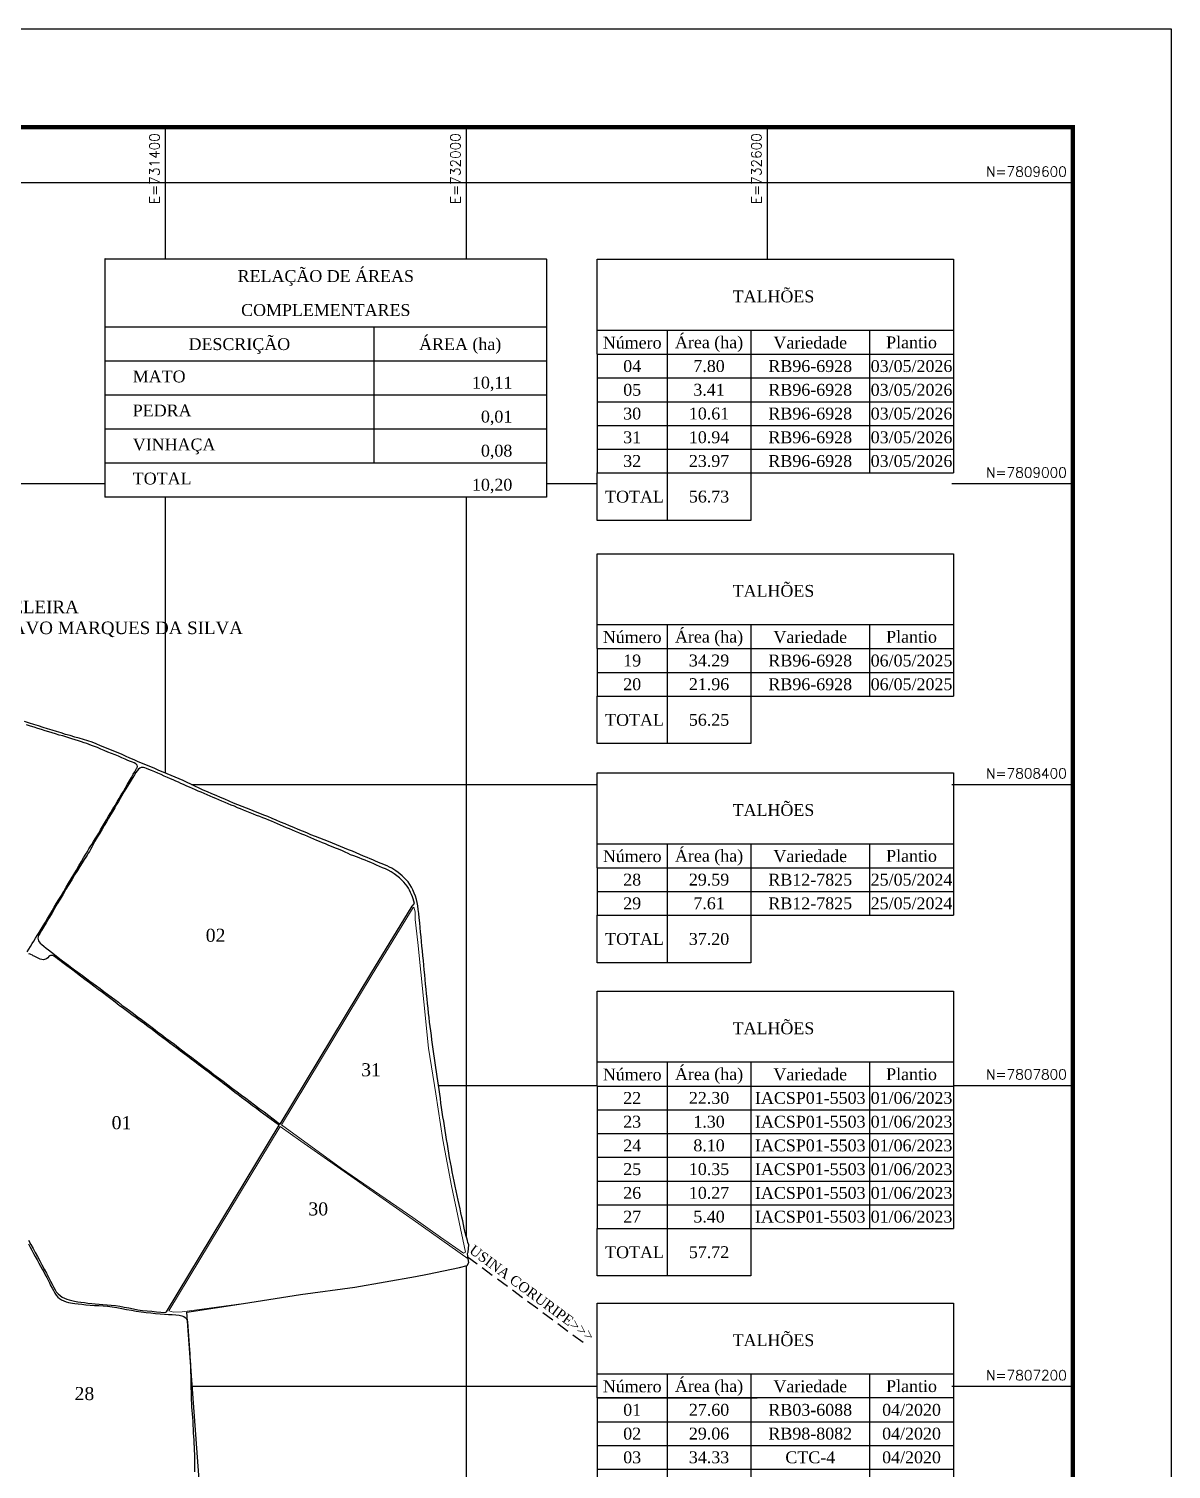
# Model space of a CAD drawing. Extents: x 727293 to 733405, y 7805585 to 7809907.
# Drawn here: x 731127 to 733405, y 7807035 to 7809907 of the extents above; entities that cross this region are included whole.
import ezdxf
from ezdxf.enums import TextEntityAlignment as Align

# ---------------------------------------------------------------- set-up
doc = ezdxf.new("R2010")
doc.units = 0
doc.linetypes.add('DASHED2', pattern=[0.375, 0.25, -0.125])
for name, color, linetype in [('0114000100', 1, 'Continuous'), ('0114000100001', 5, 'Continuous'), ('0114000100002', 5, 'Continuous'), ('0114000100003', 5, 'Continuous'), ('0114000100028', 5, 'Continuous'), ('0114000100030', 5, 'Continuous'), ('0114000100031', 5, 'Continuous'), ('FOLHA', 5, 'Continuous'), ('NUMERAÇÕES', 7, 'Continuous'), ('QUADRO_DE_AREAS_COMPLEMENTARES', 7, 'Continuous'), ('TABELAS', 7, 'Continuous')]:
    doc.layers.add(name, color=color, linetype=linetype)
doc.layers.add('MALHA', color=251, linetype='Continuous', true_color=0x505050)
doc.layers.add('NUMERAÇÕES DOS TALHÕES', color=7, linetype='Continuous', true_color=0xffffff)
doc.styles.add('AGROCAD', font='romans.shx')
doc.styles.add('AREAS', font='times.ttf')

# ---------------------------------------------------------------- blocks, each defined once
blk = doc.blocks.new('area_de_talhao')
at = {"layer": 'NUMERAÇÕES', "linetype": 'Continuous', "style": 'AREAS'}
blk.add_attdef('NRO', text='', height=20, dxfattribs=at).set_placement((0, 6.1), align=Align.CENTER)
blk = doc.blocks.new('coordf')
at = {"layer": 'MALHA', "linetype": 'Continuous', "style": 'AGROCAD'}
blk.add_attdef('COORDF', text='', height=10, dxfattribs=at).set_placement((-6, 6), align=Align.RIGHT)

msp = doc.modelspace()

# ---------------------------------------------------------------- linework, layer by layer
at = {"layer": '0114000100'}
msp.add_lwpolyline([(731484.9, 7806769.8), (731442.5, 7807347.9), (731555.2, 7807365), (731669.3, 7807383), (731777.3, 7807397.7), (731898.7, 7807419.2), (731922.1, 7807423.5), (731986.1, 7807436.8), (732001.7, 7807441.2), (732004.8, 7807447.1), (732003.5, 7807454.3), (732002.1, 7807465.1), (732003.2, 7807467.4), (732004.6, 7807482.2), (732003, 7807486.5), (732001.8, 7807490.9), (732000.6, 7807495.1), (731999.5, 7807499.4), (731998.3, 7807504.1), (731997, 7807509.4), (731995.7, 7807515.6), (731994.2, 7807522.4), (731992.6, 7807529.8), (731990.9, 7807537.5), (731989, 7807545.6), (731987.2, 7807553.9), (731985.3, 7807562.5), (731983.6, 7807571.3), (731981.6, 7807580.5), (731979.4, 7807589.9), (731977.3, 7807599.3), (731975.3, 7807608.7), (731973.5, 7807618.1), (731971.7, 7807627.6), (731970, 7807637), (731968.2, 7807646.2), (731966.4, 7807655.4), (731964.8, 7807664.6), (731963.4, 7807673.7), (731962, 7807682.9), (731960.4, 7807692), (731958.9, 7807701.2), (731957.4, 7807710.3), (731955.9, 7807719.4), (731954.6, 7807728.5), (731953.2, 7807737.6), (731951.8, 7807746.7), (731950.5, 7807755.7), (731949.2, 7807764.7), (731948, 7807773.8), (731946.7, 7807782.7), (731945.4, 7807791.5), (731944.1, 7807800.4), (731942.7, 7807809.2), (731941.4, 7807818), (731940.1, 7807826.9), (731938.7, 7807835.8), (731937.5, 7807844.8), (731936.3, 7807854), (731934.9, 7807863.2), (731933.6, 7807872.4), (731932.5, 7807881.5), (731931.2, 7807890.5), (731930, 7807899.6), (731928.8, 7807908.5), (731927.6, 7807917.4), (731926.6, 7807926.2), (731925.6, 7807935.2), (731924.6, 7807944.3), (731923.7, 7807953.7), (731922.6, 7807963.3), (731921.5, 7807972.9), (731920.4, 7807982.4), (731919.4, 7807991.9), (731918.5, 7808001.5), (731917.7, 7808011.1), (731916.8, 7808020.6), (731915.9, 7808030.1), (731915, 7808039.6), (731914, 7808049), (731912.9, 7808058.5), (731912, 7808068), (731911.1, 7808077.5), (731910.3, 7808086.9), (731909.4, 7808096.2), (731908.4, 7808105.5), (731907.6, 7808114.9), (731906.8, 7808124.3), (731905.9, 7808133.8), (731905, 7808142.6), (731904, 7808150.7), (731902.8, 7808158.2), (731901.6, 7808164.5), (731900.2, 7808170.6), (731898.3, 7808177.1), (731895.9, 7808183.4), (731893.3, 7808189.7), (731890.2, 7808195.5), (731887, 7808200.7), (731883.5, 7808205.6), (731879.9, 7808210), (731876, 7808214), (731871.9, 7808217.7), (731867.7, 7808221.2), (731863.5, 7808224.6), (731859.3, 7808227.8), (731855.2, 7808230.6), (731850.9, 7808233.1), (731846.4, 7808235.3), (731841.6, 7808237.5), (731836.6, 7808239.5), (731832, 7808241.5), (731827.7, 7808243.3), (731823.1, 7808245.3), (731818.3, 7808247.2), (731813.2, 7808249.4), (731807.8, 7808251.7), (731801.9, 7808254.3), (731795, 7808257.2), (731787.6, 7808260.2), (731780.1, 7808263.6), (731772.5, 7808266.8), (731764.6, 7808269.9), (731756.6, 7808273.2), (731748.8, 7808276.5), (731741.1, 7808279.6), (731733.2, 7808282.8), (731725, 7808286), (731716.4, 7808289.3), (731707.6, 7808292.7), (731698.7, 7808296.2), (731690, 7808299.8), (731681.4, 7808303.3), (731672.9, 7808306.9), (731664.3, 7808310.5), (731655.5, 7808314.1), (731646.9, 7808317.6), (731638.3, 7808321.3), (731629.5, 7808325), (731620.7, 7808328.9), (731612.3, 7808332.4), (731604.2, 7808335.8), (731596.1, 7808339.1), (731587.8, 7808342.1), (731579.3, 7808345.7), (731570.4, 7808349.1), (731561.6, 7808352.5), (731552.8, 7808355.9), (731544.2, 7808359.3), (731535.6, 7808363), (731527, 7808366.8), (731518.2, 7808370.4), (731509.5, 7808374.1), (731500.9, 7808377.8), (731492.3, 7808381.5), (731483.7, 7808385.1), (731475.1, 7808388.9), (731466.8, 7808392.8), (731458.6, 7808396.7), (731450.7, 7808400.5), (731442.9, 7808404.1), (731435, 7808407.6), (731427.2, 7808411.1), (731419.3, 7808414.5), (731411.3, 7808418.1), (731403.3, 7808421.5), (731395.2, 7808424.8), (731387, 7808428.1), (731378.8, 7808431.5), (731370.5, 7808435), (731362.2, 7808438.5), (731353.8, 7808441.9), (731345.5, 7808445.4), (731337.2, 7808449.1), (731328.8, 7808452.6), (731320.5, 7808456.3), (731312.2, 7808460.1), (731303.8, 7808463.6), (731295.6, 7808467), (731287.2, 7808470.3), (731278.7, 7808473.8), (731270.3, 7808477.3), (731261.9, 7808480.8), (731253.5, 7808484.1), (731245.1, 7808486.9), (731236.7, 7808489.4), (731228.1, 7808492), (731219.2, 7808494.6), (731210.1, 7808497.3), (731200.9, 7808499.9), (731192, 7808503), (731182.9, 7808505.4), (731174, 7808508.1), (731165, 7808510.9), (731156, 7808513.7), (731146.9, 7808516.6), (731137.7, 7808519.6), (731128.5, 7808522.5), (731119.1, 7808525.5)], dxfattribs=at)
at = {"layer": '0114000100001'}
msp.add_lwpolyline([(731126.7, 7807491.1), (731131.4, 7807482.8), (731136, 7807474.6), (731140.4, 7807466.5), (731144.7, 7807458.5), (731149.2, 7807450.3), (731153.7, 7807442.1), (731158.1, 7807433.8), (731162.4, 7807425.5), (731166.7, 7807417.5), (731170.8, 7807409.7), (731174.5, 7807402.5), (731177.6, 7807396.7), (731179.9, 7807392.5), (731182.3, 7807388.4), (731185.7, 7807384.4), (731189.8, 7807380.9), (731194.1, 7807378), (731198.6, 7807375.7), (731203.1, 7807373.9), (731208, 7807372.3), (731213.4, 7807370.9), (731218.8, 7807369.7), (731224.9, 7807368.6), (731231.4, 7807367.6), (731238.3, 7807366.8), (731245.4, 7807365.9), (731252.8, 7807365.2), (731260, 7807364.6), (731267.5, 7807364), (731275.3, 7807363.4), (731283.4, 7807362.7), (731291.8, 7807361.9), (731300.4, 7807360.9), (731309, 7807359.6), (731317.8, 7807358.1), (731326.8, 7807356.3), (731335.9, 7807354.4), (731345.1, 7807352.8), (731354.4, 7807351.4), (731363.6, 7807350.4), (731372.8, 7807349.5), (731381.8, 7807348.7), (731390.8, 7807347.9), (731399.6, 7807347.3), (731402, 7807348.7), (731626.6, 7807720.4), (731624.9, 7807721.7), (731617.8, 7807726.9), (731610.5, 7807732.2), (731603.2, 7807737.6), (731596, 7807742.9), (731588.7, 7807748.1), (731581.2, 7807753.7), (731573.5, 7807759.5), (731566, 7807765.2), (731558.7, 7807770.7), (731551.7, 7807775.9), (731545, 7807780.9), (731538.2, 7807785.9), (731531.4, 7807791.3), (731524.5, 7807796.8), (731517.2, 7807802.4), (731510.4, 7807807.6), (731502.4, 7807813.5), (731494.9, 7807819.1), (731487.5, 7807824.8), (731480.1, 7807830.4), (731472.7, 7807836), (731465.4, 7807841.5), (731458.3, 7807847), (731451.2, 7807852.4), (731444.2, 7807857.8), (731437, 7807863.2), (731429.9, 7807868.5), (731423, 7807873.8), (731416, 7807878.9), (731408.9, 7807884.1), (731401.8, 7807889.4), (731394.8, 7807894.7), (731387.6, 7807900.1), (731380.4, 7807905.5), (731373.1, 7807911.1), (731365.6, 7807916.9), (731357.8, 7807922.8), (731349.6, 7807928.8), (731341.2, 7807934.8), (731332.6, 7807941), (731324.2, 7807947.4), (731316.1, 7807953.6), (731307.9, 7807959.6), (731299.7, 7807966), (731291.2, 7807972.4), (731282.8, 7807978.8), (731274.3, 7807985.1), (731265.5, 7807991.3), (731256.9, 7807997.9), (731248.2, 7808004.6), (731239.3, 7808011.2), (731230.4, 7808018), (731221.4, 7808024.9), (731212.4, 7808031.6), (731203.5, 7808038.2), (731195.3, 7808044.3), (731189.3, 7808048.9), (731184.5, 7808052.6), (731180.5, 7808055.6), (731177.6, 7808057.6), (731175.5, 7808058.7), (731173.8, 7808059.3), (731170.9, 7808059.3), (731169.1, 7808058.4), (731167.7, 7808057.1), (731165.1, 7808054.1), (731162.8, 7808052.3), (731158.8, 7808050.7), (731157, 7808050.4), (731153.5, 7808050.7), (731149.8, 7808051.7), (731144.6, 7808054.1), (731140.5, 7808056.2), (731138.2, 7808057.4), (731136.2, 7808058.5), (731134.6, 7808059.4), (731131.8, 7808061), (731130.1, 7808061.9), (731128.4, 7808062.1), (731126.5, 7808061.7)], dxfattribs=at)
at = {"layer": '0114000100002'}
msp.add_lwpolyline([(731809.2, 7808022.3), (731891.5, 7808157.4), (731896.1, 7808162.8), (731895, 7808167.2), (731893.8, 7808171.7), (731892.3, 7808176.2), (731890.7, 7808180.6), (731888.7, 7808184.9), (731886.5, 7808189.1), (731884.2, 7808193.2), (731881.5, 7808197.1), (731878.5, 7808200.9), (731875.2, 7808205), (731871.2, 7808209.3), (731866.6, 7808213.6), (731861.3, 7808218), (731855.9, 7808222), (731849.9, 7808225.7), (731843.9, 7808228.9), (731838.3, 7808231.5), (731832.8, 7808234), (731826.9, 7808236.6), (731820.9, 7808239.2), (731815, 7808241.7), (731809.5, 7808244.1), (731803.7, 7808246.6), (731797.9, 7808249), (731792, 7808251.2), (731786.3, 7808253.5), (731780.7, 7808255.8), (731775.4, 7808258), (731768.9, 7808260), (731764.1, 7808262.6), (731758.3, 7808265.1), (731752.8, 7808267.4), (731747.9, 7808269.6), (731743.2, 7808271.4), (731738.7, 7808273.1), (731734.1, 7808274.8), (731729.2, 7808276.8), (731724.1, 7808279.1), (731718.8, 7808281.4), (731713.1, 7808283.6), (731707.3, 7808286), (731701.5, 7808288.4), (731695.6, 7808290.9), (731689.5, 7808293.5), (731683.5, 7808296.2), (731677.6, 7808298.7), (731671.6, 7808301.2), (731665.5, 7808303.6), (731659.3, 7808306.2), (731653.1, 7808308.8), (731647.2, 7808311.3), (731641.3, 7808313.8), (731635.4, 7808316.3), (731629.4, 7808318.9), (731623.5, 7808321.5), (731617.5, 7808324), (731611.6, 7808326.5), (731605.8, 7808328.9), (731600, 7808331.3), (731594, 7808333.5), (731587.8, 7808335.9), (731581.5, 7808338.3), (731575.1, 7808340.8), (731568.5, 7808343.4), (731562, 7808345.9), (731555.7, 7808348.6), (731549.5, 7808351.1), (731543.3, 7808353.7), (731537.2, 7808356.4), (731531.1, 7808359), (731524.9, 7808361.5), (731518.8, 7808364), (731512.6, 7808366.6), (731506.6, 7808369.1), (731500.6, 7808371.7), (731494.7, 7808374.2), (731488.9, 7808376.7), (731483, 7808379.3), (731477.2, 7808381.9), (731471.3, 7808384.4), (731465.4, 7808386.9), (731459.5, 7808389.3), (731453.5, 7808391.9), (731447.5, 7808394.6), (731442.8, 7808396.4), (731436.1, 7808399.6), (731430.8, 7808401.9), (731425.6, 7808404.4), (731420.6, 7808406.6), (731415.4, 7808409), (731409.9, 7808411.5), (731404, 7808414), (731397.6, 7808416.7), (731391.3, 7808419.6), (731385, 7808422.4), (731378.6, 7808425), (731372.3, 7808427.6), (731366.6, 7808430), (731362.3, 7808431.7), (731359, 7808433.1), (731356.1, 7808433.9), (731353.7, 7808433.9), (731351.7, 7808433.6), (731348.7, 7808432.7), (731345.9, 7808430.4), (731343.2, 7808427.2), (731340.8, 7808423.7), (731338, 7808419.2), (731334.9, 7808413.9), (731331.4, 7808408.5), (731327.6, 7808401.9), (731324, 7808396.3), (731320.6, 7808391), (731317.7, 7808386.1), (731315, 7808381.3), (731312.4, 7808376.8), (731309.5, 7808372), (731306.2, 7808366.2), (731302.6, 7808359.9), (731298.7, 7808353.3), (731294.7, 7808346.6), (731290.5, 7808339.7), (731286.5, 7808332.9), (731282.2, 7808325.7), (731277.8, 7808318.3), (731273.4, 7808310.7), (731268.8, 7808302.9), (731264, 7808295), (731259.4, 7808287.1), (731255.9, 7808280.6), (731253, 7808275.2), (731250.6, 7808270.6), (731248.5, 7808266.4), (731246.1, 7808262.7), (731243.7, 7808259.2), (731241, 7808255.3), (731237.6, 7808250.2), (731233.5, 7808243.5), (731229.1, 7808236.5), (731224.3, 7808228.6), (731218.8, 7808219.5), (731213.1, 7808210), (731207.3, 7808200.5), (731201.5, 7808190.9), (731195.8, 7808181.3), (731190.1, 7808171.6), (731184.3, 7808162.1), (731178.7, 7808152.6), (731173.1, 7808142.9), (731167.5, 7808133.5), (731161.9, 7808124.1), (731156.7, 7808115.7), (731152.7, 7808108.6), (731149.4, 7808103.1), (731147.1, 7808098.9), (731145.9, 7808096.1), (731145.5, 7808093.4), (731145.8, 7808090.8), (731146.8, 7808088.4), (731148.2, 7808086.2), (731150.4, 7808083.5), (731153.6, 7808080.6), (731157.3, 7808077.4), (731161.8, 7808073.9), (731166.8, 7808070.2), (731172.5, 7808065.7), (731178.7, 7808060.9), (731185.1, 7808055.9), (731191.8, 7808050.6), (731199, 7808045.1), (731206.3, 7808039.7), (731213.2, 7808034.4), (731218.8, 7808030.4), (731222.8, 7808027.6), (731225.2, 7808026), (731230, 7808022.7), (731233.7, 7808019.9), (731237.8, 7808016.7), (731243.1, 7808012.7), (731249.4, 7808008.1), (731256, 7808003.4), (731262.7, 7807998.4), (731269.7, 7807993), (731277.1, 7807987.4), (731284.6, 7807982), (731291.7, 7807976.7), (731298.9, 7807971.1), (731306, 7807965.6), (731313.2, 7807960.2), (731320.7, 7807954.9), (731328.3, 7807949.4), (731336, 7807943.6), (731343.8, 7807937.6), (731351.8, 7807931.5), (731360, 7807925.4), (731368.1, 7807919.2), (731376.1, 7807913.1), (731384.2, 7807906.8), (731392.5, 7807900.6), (731400.8, 7807894.4), (731409.2, 7807888.2), (731417.6, 7807881.9), (731426.1, 7807875.5), (731434.7, 7807868.9), (731443.4, 7807862.4), (731452.2, 7807855.9), (731460.9, 7807849.1), (731469.8, 7807842.3), (731478.7, 7807835.5), (731487.7, 7807828.7), (731496.6, 7807821.8), (731505.8, 7807815), (731515, 7807808.1), (731524.2, 7807801), (731533.6, 7807794), (731542.7, 7807787.1), (731551.4, 7807780.7), (731559.8, 7807774.2), (731568.6, 7807767.8), (731577.7, 7807761), (731587, 7807754.1), (731596.5, 7807747.1), (731605.7, 7807740), (731614.6, 7807733.1), (731623.6, 7807726.3), (731628.4, 7807722.8)], close=True, dxfattribs=at)
at = {"layer": '0114000100003'}
msp.add_lwpolyline([(731124.5, 7808066.6), (731127.7, 7808071.9), (731130.8, 7808077.2), (731134, 7808082.6), (731137.3, 7808087.8), (731140.5, 7808093.2), (731144, 7808098.9), (731147.9, 7808105), (731151.9, 7808111.4), (731156.1, 7808118.2), (731160.4, 7808125.2), (731165, 7808132.7), (731169.5, 7808140.3), (731173.9, 7808147.9), (731178.1, 7808155.3), (731182.6, 7808163), (731187.5, 7808170.7), (731192.3, 7808178.6), (731197, 7808186.7), (731201.9, 7808195), (731206.9, 7808203.2), (731212.1, 7808211.7), (731217.3, 7808220.2), (731222.4, 7808228.9), (731227.4, 7808237.7), (731232.4, 7808246.1), (731236.8, 7808253.4), (731239.9, 7808258.7), (731242.5, 7808263.2), (731244.9, 7808267.4), (731247.1, 7808271.4), (731250, 7808275.6), (731253, 7808280.4), (731256.3, 7808286), (731259.8, 7808291.8), (731263.5, 7808297.4), (731267.3, 7808303.2), (731270.7, 7808309.7), (731274.4, 7808316.5), (731278.3, 7808323.1), (731282.3, 7808329.8), (731286.5, 7808337), (731290.8, 7808344.2), (731295.1, 7808351.3), (731299.3, 7808358.3), (731303.5, 7808365.4), (731307.6, 7808372.3), (731311.7, 7808379.2), (731316, 7808386.1), (731320, 7808393.1), (731324.1, 7808400.3), (731328.3, 7808407.3), (731332.3, 7808414), (731335.8, 7808420.2), (731338.5, 7808425.1), (731340.8, 7808428.9), (731342.2, 7808431.5), (731343.2, 7808433.4), (731343.8, 7808434.7), (731344.1, 7808435.8), (731343.3, 7808438.5), (731342.2, 7808439.8), (731340.5, 7808441.3), (731337.8, 7808442.9), (731334, 7808444.4), (731330, 7808446), (731325.2, 7808448), (731319.3, 7808450.5), (731312.8, 7808453.3), (731306.1, 7808456.1), (731299.3, 7808458.9), (731292.3, 7808461.7), (731285.2, 7808464.7), (731277.9, 7808467.6), (731270.9, 7808470.6), (731264.2, 7808473.4), (731258.1, 7808475.8), (731252.6, 7808477.9), (731247.7, 7808479.9), (731242.8, 7808481.6), (731237.9, 7808483.2), (731232.6, 7808484.9), (731226.6, 7808486.7), (731220, 7808488.8), (731213.5, 7808490.9), (731207.3, 7808492.9), (731201.3, 7808494.8), (731195.1, 7808496.7), (731188.1, 7808498.6), (731180.8, 7808500.7), (731174, 7808502.7), (731167.3, 7808504.8), (731160.3, 7808507), (731153, 7808509.4), (731145.7, 7808511.8), (731138.2, 7808514.1), (731130.5, 7808516.5), (731122.6, 7808519.1)], dxfattribs=at)
at = {"layer": '0114000100028'}
msp.add_lwpolyline([(731126.5, 7807484), (731130.1, 7807477.5), (731133.7, 7807471.2), (731136.9, 7807465), (731140.2, 7807458.6), (731143.8, 7807452.2), (731147.5, 7807445.8), (731150.9, 7807439.6), (731154.3, 7807433.7), (731157.3, 7807428), (731160.1, 7807422.5), (731163.1, 7807417.1), (731165.8, 7807411.8), (731168.4, 7807406.4), (731171, 7807401), (731173.8, 7807395.7), (731176.5, 7807390.7), (731179.1, 7807385.9), (731182, 7807381.5), (731185.3, 7807377.9), (731188.8, 7807375), (731192.8, 7807372.5), (731197.3, 7807370.4), (731202, 7807368.5), (731206.5, 7807367.1), (731210.5, 7807366.3), (731214.6, 7807365.7), (731219.2, 7807365.1), (731225.7, 7807364.3), (731233.3, 7807363.6), (731241.4, 7807362.7), (731250, 7807361.9), (731258.7, 7807361.3), (731267.1, 7807360.8), (731275.6, 7807360.4), (731284.3, 7807359.5), (731293.6, 7807358.4), (731303.2, 7807356.9), (731312.8, 7807355.2), (731322.5, 7807353.4), (731332, 7807351.7), (731341.7, 7807350.1), (731351.4, 7807348.6), (731361.1, 7807347.3), (731370.7, 7807346.2), (731380.1, 7807345.4), (731389.1, 7807344.6), (731397.8, 7807344), (731406, 7807343.5), (731413.4, 7807343), (731420.4, 7807342.4), (731427.2, 7807341.8), (731432.4, 7807340.7), (731436.3, 7807339.2), (731439, 7807337.3), (731441.1, 7807334.9), (731442.9, 7807331.7), (731444, 7807328.5), (731448.1, 7807271.9), (731448.3, 7807266.5), (731448.5, 7807259.3), (731449, 7807251.7), (731449.5, 7807243.8), (731449.8, 7807236.2), (731450, 7807228), (731450.4, 7807220.3), (731450.8, 7807212.3), (731450.5, 7807204.2), (731450.6, 7807196), (731450.9, 7807188.3), (731451.2, 7807180.6), (731451.4, 7807173), (731451.6, 7807165.8), (731451.9, 7807158.8), (731452.4, 7807151.9), (731453, 7807144.8), (731453.6, 7807137.5), (731454.2, 7807130.1), (731454.5, 7807122.5), (731454.8, 7807114.7), (731455.2, 7807107), (731455.7, 7807099.8), (731456.2, 7807092.8), (731456.6, 7807085.8), (731457, 7807078.8), (731457.4, 7807071.7), (731457.7, 7807064.7), (731458, 7807057.7), (731458, 7807050.8), (731458, 7807043.9), (731458, 7807036.9), (731458, 7807029.6)], dxfattribs=at)
at = {"layer": '0114000100030', "lineweight": 18}
msp.add_lwpolyline([(731406.6, 7807350.5), (731628.6, 7807717.9), (731669.7, 7807688.7), (731894, 7807531.6), (732003.5, 7807454.3), (732004.8, 7807447.1), (732001.7, 7807441.2), (731986.1, 7807436.8), (731922.1, 7807423.5), (731898.7, 7807419.2), (731777.3, 7807397.7), (731669.3, 7807383), (731555.2, 7807365), (731432.9, 7807348.5), (731415.8, 7807347.7)], close=True, dxfattribs=at)
at = {"layer": '0114000100031', "lineweight": 18}
msp.add_lwpolyline([(731811.8, 7808020.8), (731893.4, 7808154.8), (731894.9, 7808155.2), (731897.5, 7808146.2), (731898, 7808130.5), (731902.9, 7808084.7), (731915, 7807966.8), (731924.2, 7807874.3), (731939.1, 7807783.4), (731952.8, 7807691.2), (731969.9, 7807599.5), (731997.9, 7807467.7), (731994.3, 7807465.5), (731948.1, 7807497.3), (731893, 7807536.6), (731750.9, 7807634.6), (731631.1, 7807721.5)], close=True, dxfattribs=at)
at = {"layer": 'FOLHA', "color": 5}
msp.add_lwpolyline([(733405, 7805585.3), (727292.8, 7805585.3), (727292.8, 7809906.7), (733405, 7809906.7)], close=True, dxfattribs=at)
at = {"layer": 'FOLHA', "color": 5, "const_width": 8.23}
msp.add_lwpolyline([(727498.5, 7809710.6), (733208.9, 7809710.6), (733208.9, 7805790.9), (727498.5, 7805790.9)], close=True, dxfattribs=at)
at = {"layer": 'MALHA'}
for points in [[(731400, 7809447.7), (731400, 7809710.6)], [(732000, 7809447.7), (732000, 7809710.6)], [(732600, 7809447.2), (732600, 7809710.6)], [(728654.3, 7809600), (733208.9, 7809600)], [(727498.5, 7809000), (731279.2, 7809000)], [(732159.8, 7809000), (732260.7, 7809000)], [(732967.9, 7809000), (733208.9, 7809000)], [(731400, 7808422.8), (731400, 7808972.7)], [(732000, 7807497.4), (732000, 7808972.7)], [(731451.8, 7808400), (732260.7, 7808400)], [(732967.9, 7808400), (733208.9, 7808400)], [(731944.1, 7807800), (732260.7, 7807800)], [(732971, 7807800), (733208.9, 7807800)], [(732000, 7806199.7), (732000, 7807440.7)], [(731453.4, 7807200), (732260.7, 7807200)], [(732967.9, 7807200), (733208.9, 7807200)]]:
    msp.add_lwpolyline(points, dxfattribs=at)
at = {"layer": 'NUMERAÇÕES DOS TALHÕES', "color": 1, "linetype": 'DASHED2', "ltscale": 100}
msp.add_lwpolyline([(732001.3, 7807459), (732234.5, 7807286.4)], dxfattribs=at)
at = {"layer": 'QUADRO_DE_AREAS_COMPLEMENTARES', "linetype": 'Continuous'}
for p, q in [((732159.8, 7809312), (731279.2, 7809312)), ((731815.2, 7809312), (731815.2, 7809040.5)), ((732159.8, 7809244.1), (731279.2, 7809244.1)), ((732159.8, 7809176.3), (731279.2, 7809176.3)), ((732159.8, 7809108.4), (731279.2, 7809108.4)), ((732159.8, 7809040.5), (731279.2, 7809040.5))]:
    msp.add_line(p, q, dxfattribs=at)
at = {"layer": 'QUADRO_DE_AREAS_COMPLEMENTARES', "color": 174, "linetype": 'ByBlock', "lineweight": 40}
msp.add_arc((731279.7, 7809447.2), 0.5, 90, 180, dxfattribs=at)
at = {"layer": 'TABELAS'}
for p, q in [((731279.2, 7809447.2), (731279.2, 7808972.7)), ((731279.7, 7809447.7), (732159.3, 7809447.7)), ((732159.8, 7809447.2), (732159.8, 7808972.7)), ((732260.7, 7809257.9), (732260.7, 7809447.2)), ((732260.7, 7809447.2), (732971, 7809447.2)), ((732971, 7809447.2), (732971, 7809210.5)), ((732971, 7809305.2), (732260.7, 7809305.2)), ((732400.1, 7809305.2), (732400.1, 7809257.9)), ((732567, 7809305.2), (732567, 7809257.9)), ((732803.7, 7809305.2), (732803.7, 7809257.9)), ((732260.7, 7809257.9), (732260.7, 7809210.5)), ((732260.7, 7809257.9), (732971, 7809257.9)), ((732400.1, 7809257.9), (732400.1, 7809210.5)), ((732567, 7809257.9), (732567, 7809210.5)), ((732803.7, 7809257.9), (732803.7, 7809210.5)), ((732803.7, 7809257.9), (732803.7, 7809210.5)), ((732971, 7809257.9), (732971, 7809210.5)), ((732260.7, 7809210.5), (732971, 7809210.5)), ((732260.7, 7809210.5), (732260.7, 7809163.2)), ((732400.1, 7809210.5), (732400.1, 7809163.2)), ((732567, 7809210.5), (732567, 7809163.2)), ((732803.7, 7809210.5), (732803.7, 7809163.2)), ((732803.7, 7809210.5), (732803.7, 7809163.2)), ((732971, 7809210.5), (732971, 7809163.2)), ((732260.7, 7809163.2), (732260.7, 7809115.9)), ((732260.7, 7809163.2), (732971, 7809163.2)), ((732400.1, 7809163.2), (732400.1, 7809115.9)), ((732567, 7809163.2), (732567, 7809115.9)), ((732803.7, 7809163.2), (732803.7, 7809115.9)), ((732803.7, 7809163.2), (732803.7, 7809115.9)), ((732971, 7809163.2), (732971, 7809115.9)), ((732260.7, 7809115.9), (732971, 7809115.9)), ((732260.7, 7809115.9), (732260.7, 7809068.5)), ((732400.1, 7809115.9), (732400.1, 7809068.5)), ((732567, 7809115.9), (732567, 7809068.5)), ((732803.7, 7809115.9), (732803.7, 7809068.5)), ((732803.7, 7809115.9), (732803.7, 7809068.5)), ((732971, 7809115.9), (732971, 7809068.5)), ((732260.7, 7809068.5), (732971, 7809068.5)), ((732260.7, 7809068.5), (732260.7, 7809021.2)), ((732400.1, 7809068.5), (732400.1, 7809021.2)), ((732567, 7809068.5), (732567, 7809021.2)), ((732803.7, 7809068.5), (732803.7, 7809021.2)), ((732803.7, 7809068.5), (732803.7, 7809021.2)), ((732971, 7809068.5), (732971, 7809021.2)), ((732260.7, 7809021.2), (732971, 7809021.2)), ((732260.7, 7808926.5), (732260.7, 7809021.2)), ((732400.1, 7809021.2), (732400.1, 7808926.5)), ((732567, 7809021.2), (732567, 7808926.5)), ((732159.8, 7808972.7), (731279.2, 7808972.7)), ((732567, 7808926.5), (732260.7, 7808926.5)), ((732260.7, 7808670.8), (732260.7, 7808860.1)), ((732260.7, 7808860.1), (732971, 7808860.1)), ((732971, 7808860.1), (732971, 7808623.4)), ((732971, 7808718.1), (732260.7, 7808718.1)), ((732400.1, 7808718.1), (732400.1, 7808670.8)), ((732567, 7808718.1), (732567, 7808670.8)), ((732803.7, 7808718.1), (732803.7, 7808670.8)), ((732260.7, 7808670.8), (732971, 7808670.8)), ((732260.7, 7808670.8), (732260.7, 7808623.4)), ((732400.1, 7808670.8), (732400.1, 7808623.4)), ((732567, 7808670.8), (732567, 7808623.4)), ((732803.7, 7808670.8), (732803.7, 7808623.4)), ((732803.7, 7808670.8), (732803.7, 7808623.4)), ((732971, 7808670.8), (732971, 7808623.4)), ((732260.7, 7808623.4), (732971, 7808623.4)), ((732260.7, 7808623.4), (732260.7, 7808576.1)), ((732400.1, 7808623.4), (732400.1, 7808576.1)), ((732567, 7808623.4), (732567, 7808576.1)), ((732803.7, 7808623.4), (732803.7, 7808576.1)), ((732803.7, 7808623.4), (732803.7, 7808576.1)), ((732971, 7808623.4), (732971, 7808576.1)), ((732260.7, 7808576.1), (732971, 7808576.1)), ((732260.7, 7808481.4), (732260.7, 7808576.1)), ((732400.1, 7808576.1), (732400.1, 7808481.4)), ((732567, 7808576.1), (732567, 7808481.4)), ((732567, 7808481.4), (732260.7, 7808481.4)), ((732260.7, 7808233.9), (732260.7, 7808423.2)), ((732260.7, 7808423.2), (732971, 7808423.2)), ((732971, 7808423.2), (732971, 7808186.6)), ((732971, 7808281.2), (732260.7, 7808281.2)), ((732400.1, 7808281.2), (732400.1, 7808233.9)), ((732567, 7808281.2), (732567, 7808233.9)), ((732803.7, 7808281.2), (732803.7, 7808233.9)), ((732260.7, 7808233.9), (732260.7, 7808186.6)), ((732260.7, 7808233.9), (732971, 7808233.9)), ((732400.1, 7808233.9), (732400.1, 7808186.6)), ((732567, 7808233.9), (732567, 7808186.6)), ((732803.7, 7808233.9), (732803.7, 7808186.6)), ((732803.7, 7808233.9), (732803.7, 7808186.6)), ((732971, 7808233.9), (732971, 7808186.6)), ((732260.7, 7808186.6), (732971, 7808186.6)), ((732260.7, 7808186.6), (732260.7, 7808139.2)), ((732400.1, 7808186.6), (732400.1, 7808139.2)), ((732567, 7808186.6), (732567, 7808139.2)), ((732803.7, 7808186.6), (732803.7, 7808139.2)), ((732803.7, 7808186.6), (732803.7, 7808139.2)), ((732971, 7808186.6), (732971, 7808139.2)), ((732260.7, 7808139.2), (732971, 7808139.2)), ((732260.7, 7808044.6), (732260.7, 7808139.2)), ((732400.1, 7808139.2), (732400.1, 7808044.6)), ((732567, 7808139.2), (732567, 7808044.6)), ((732567, 7808044.6), (732260.7, 7808044.6)), ((732260.7, 7807798.6), (732260.7, 7807988)), ((732260.7, 7807988), (732971, 7807988)), ((732971, 7807988), (732971, 7807751.3)), ((732971, 7807846), (732260.7, 7807846)), ((732400.1, 7807846), (732400.1, 7807798.6)), ((732567, 7807846), (732567, 7807798.6)), ((732803.7, 7807846), (732803.7, 7807798.6)), ((732260.7, 7807798.6), (732971, 7807798.6)), ((732260.7, 7807798.6), (732260.7, 7807751.3)), ((732400.1, 7807798.6), (732400.1, 7807751.3)), ((732567, 7807798.6), (732567, 7807751.3)), ((732803.7, 7807798.6), (732803.7, 7807751.3)), ((732803.7, 7807798.6), (732803.7, 7807751.3)), ((732971, 7807798.6), (732971, 7807751.3)), ((732260.7, 7807751.3), (732971, 7807751.3)), ((732260.7, 7807751.3), (732260.7, 7807704)), ((732400.1, 7807751.3), (732400.1, 7807704)), ((732567, 7807751.3), (732567, 7807704)), ((732803.7, 7807751.3), (732803.7, 7807704)), ((732803.7, 7807751.3), (732803.7, 7807704)), ((732971, 7807751.3), (732971, 7807704)), ((732260.7, 7807704), (732971, 7807704)), ((732260.7, 7807704), (732260.7, 7807656.6)), ((732400.1, 7807704), (732400.1, 7807656.6)), ((732567, 7807704), (732567, 7807656.6)), ((732803.7, 7807704), (732803.7, 7807656.6)), ((732803.7, 7807704), (732803.7, 7807656.6)), ((732971, 7807704), (732971, 7807656.6)), ((732260.7, 7807656.6), (732971, 7807656.6)), ((732260.7, 7807656.6), (732260.7, 7807609.3)), ((732400.1, 7807656.6), (732400.1, 7807609.3)), ((732567, 7807656.6), (732567, 7807609.3)), ((732803.7, 7807656.6), (732803.7, 7807609.3)), ((732803.7, 7807656.6), (732803.7, 7807609.3)), ((732971, 7807656.6), (732971, 7807609.3)), ((732260.7, 7807609.3), (732971, 7807609.3)), ((732260.7, 7807609.3), (732260.7, 7807562)), ((732400.1, 7807609.3), (732400.1, 7807562)), ((732567, 7807609.3), (732567, 7807562)), ((732803.7, 7807609.3), (732803.7, 7807562)), ((732803.7, 7807609.3), (732803.7, 7807562)), ((732971, 7807609.3), (732971, 7807562)), ((732260.7, 7807562), (732971, 7807562)), ((732260.7, 7807562), (732260.7, 7807514.6)), ((732400.1, 7807562), (732400.1, 7807514.6)), ((732567, 7807562), (732567, 7807514.6)), ((732803.7, 7807562), (732803.7, 7807514.6)), ((732803.7, 7807562), (732803.7, 7807514.6)), ((732971, 7807562), (732971, 7807514.6)), ((732260.7, 7807514.6), (732971, 7807514.6)), ((732260.7, 7807420), (732260.7, 7807514.6)), ((732400.1, 7807514.6), (732400.1, 7807420)), ((732567, 7807514.6), (732567, 7807420)), ((732567, 7807420), (732260.7, 7807420)), ((732260.7, 7807176.7), (732260.7, 7807366.1)), ((732260.7, 7807366.1), (732971, 7807366.1)), ((732971, 7807366.1), (732971, 7807129.4)), ((732971, 7807224.1), (732260.7, 7807224.1)), ((732400.1, 7807224.1), (732400.1, 7807176.7)), ((732567, 7807224.1), (732567, 7807176.7)), ((732803.7, 7807224.1), (732803.7, 7807176.7)), ((732260.7, 7807176.7), (732579.7, 7807176.7)), ((732971, 7807176.7), (732260.7, 7807176.7)), ((732260.7, 7807176.7), (732260.7, 7807129.4)), ((732400.1, 7807176.7), (732400.1, 7807129.4)), ((732567, 7807176.7), (732567, 7807129.4)), ((732803.7, 7807176.7), (732803.7, 7807129.4)), ((732803.7, 7807176.7), (732803.7, 7807129.4)), ((732971, 7807176.7), (732971, 7807129.4)), ((732260.7, 7807129.4), (732971, 7807129.4)), ((732260.7, 7807129.4), (732260.7, 7807082.1)), ((732400.1, 7807129.4), (732400.1, 7807082.1)), ((732567, 7807129.4), (732567, 7807082.1)), ((732803.7, 7807129.4), (732803.7, 7807082.1)), ((732803.7, 7807129.4), (732803.7, 7807082.1)), ((732971, 7807129.4), (732971, 7807082.1)), ((732260.7, 7807082.1), (732971, 7807082.1)), ((732260.7, 7807082.1), (732260.7, 7807034.7)), ((732400.1, 7807082.1), (732400.1, 7807034.7)), ((732567, 7807082.1), (732567, 7807034.7)), ((732803.7, 7807082.1), (732803.7, 7807034.7)), ((732803.7, 7807082.1), (732803.7, 7807034.7)), ((732971, 7807082.1), (732971, 7807034.7)), ((732260.7, 7807034.7), (732971, 7807034.7)), ((732260.7, 7807034.7), (732260.7, 7806987.4)), ((732400.1, 7807034.7), (732400.1, 7806987.4)), ((732567, 7807034.7), (732567, 7806987.4)), ((732803.7, 7807034.7), (732803.7, 7806987.4)), ((732803.7, 7807034.7), (732803.7, 7806987.4)), ((732971, 7807034.7), (732971, 7806987.4))]:
    msp.add_line(p, q, dxfattribs=at)
msp.add_arc((732159.3, 7809447.2), 0.5, 0, 90, dxfattribs=at)

# ---------------------------------------------------------------- block references
at = {"layer": 'MALHA'}
ref = msp.add_blockref('coordf', (731400, 7809710.6), dxfattribs=dict(at, xscale=2, yscale=2, zscale=2, rotation=90))
ref.add_attrib('COORDF', 'E=731400', dxfattribs={"height": 20, "rotation": 90, "style": 'AGROCAD'}).set_placement((731388, 7809698.6), align=Align.RIGHT)
ref = msp.add_blockref('coordf', (732000, 7809710.6), dxfattribs=dict(at, xscale=2, yscale=2, zscale=2, rotation=90))
ref.add_attrib('COORDF', 'E=732000', dxfattribs={"height": 20, "rotation": 90, "style": 'AGROCAD'}).set_placement((731988, 7809698.6), align=Align.RIGHT)
ref = msp.add_blockref('coordf', (732600, 7809710.6), dxfattribs=dict(at, xscale=2, yscale=2, zscale=2, rotation=90))
ref.add_attrib('COORDF', 'E=732600', dxfattribs={"height": 20, "rotation": 90, "style": 'AGROCAD'}).set_placement((732588, 7809698.6), align=Align.RIGHT)
ref = msp.add_blockref('coordf', (733208.9, 7809600), dxfattribs=dict(at, xscale=2, yscale=2, zscale=2))
ref.add_attrib('COORDF', 'N=7809600', dxfattribs={"height": 20, "style": 'AGROCAD'}).set_placement((733196.9, 7809612), align=Align.RIGHT)
ref = msp.add_blockref('coordf', (733208.9, 7809000), dxfattribs=dict(at, xscale=2, yscale=2, zscale=2))
ref.add_attrib('COORDF', 'N=7809000', dxfattribs={"height": 20, "style": 'AGROCAD'}).set_placement((733196.9, 7809012), align=Align.RIGHT)
ref = msp.add_blockref('coordf', (733208.9, 7808400), dxfattribs=dict(at, xscale=2, yscale=2, zscale=2))
ref.add_attrib('COORDF', 'N=7808400', dxfattribs={"height": 20, "style": 'AGROCAD'}).set_placement((733196.9, 7808412), align=Align.RIGHT)
ref = msp.add_blockref('coordf', (733208.9, 7807800), dxfattribs=dict(at, xscale=2, yscale=2, zscale=2))
ref.add_attrib('COORDF', 'N=7807800', dxfattribs={"height": 20, "style": 'AGROCAD'}).set_placement((733196.9, 7807812), align=Align.RIGHT)
ref = msp.add_blockref('coordf', (733208.9, 7807200), dxfattribs=dict(at, xscale=2, yscale=2, zscale=2))
ref.add_attrib('COORDF', 'N=7807200', dxfattribs={"height": 20, "style": 'AGROCAD'}).set_placement((733196.9, 7807212), align=Align.RIGHT)
at = {"layer": 'NUMERAÇÕES DOS TALHÕES'}
ref = msp.add_blockref('area_de_talhao', (731499.8, 7808078.4), dxfattribs=dict(at, xscale=1.3, yscale=1.3, zscale=1.3))
ref.add_attrib('NRO', '02', dxfattribs={"layer": 'NUMERAÇÕES', "height": 26, "style": 'AREAS'}).set_placement((731499.8, 7808086.3), align=Align.CENTER)
ref = msp.add_blockref('area_de_talhao', (731809.7, 7807810.3), dxfattribs=dict(at, xscale=1.3, yscale=1.3, zscale=1.3))
ref.add_attrib('NRO', '31', dxfattribs={"layer": 'NUMERAÇÕES', "height": 26, "style": 'AREAS'}).set_placement((731809.7, 7807818.2), align=Align.CENTER)
ref = msp.add_blockref('area_de_talhao', (731312.2, 7807704.7), dxfattribs=dict(at, xscale=1.3, yscale=1.3, zscale=1.3))
ref.add_attrib('NRO', '01', dxfattribs={"layer": 'NUMERAÇÕES', "height": 26, "style": 'AREAS'}).set_placement((731312.2, 7807712.6), align=Align.CENTER)
ref = msp.add_blockref('area_de_talhao', (731704.5, 7807532.8), dxfattribs=dict(at, xscale=1.3, yscale=1.3, zscale=1.3))
ref.add_attrib('NRO', '30', dxfattribs={"layer": 'NUMERAÇÕES', "height": 26, "style": 'AREAS'}).set_placement((731704.5, 7807540.7), align=Align.CENTER)
ref = msp.add_blockref('area_de_talhao', (731238.3, 7807164.6), dxfattribs=dict(at, xscale=1.3, yscale=1.3, zscale=1.3))
ref.add_attrib('NRO', '28', dxfattribs={"layer": 'NUMERAÇÕES', "height": 26, "style": 'AREAS'}).set_placement((731238.3, 7807172.5), align=Align.CENTER)

# ---------------------------------------------------------------- texts
at = {"layer": 'NUMERAÇÕES DOS TALHÕES', "color": 0, "insert": (730819, 7808766.5), "char_height": 25, "attachment_point": 1, "style": 'AREAS'}
msp.add_mtext_dynamic_manual_height_columns('FAZENDA GAMELEIRA\\PESPÓLIO DE OLAVO MARQUES DA SILVA', width=1055.839, gutter_width=12.5, heights=[0], dxfattribs=at)
at = {"layer": 'NUMERAÇÕES DOS TALHÕES', "color": 0, "insert": (732015.6, 7807483.5), "char_height": 20, "attachment_point": 1, "rotation": 323.4964, "style": 'AREAS'}
msp.add_mtext_dynamic_manual_height_columns('USINA CORURIPE>>>', width=1055.839, gutter_width=12.5, heights=[0], dxfattribs=at)
at = {"layer": 'TABELAS', "style": 'AREAS'}
for s, height, p in [('RELAÇÃO DE ÁREAS', 23.667, (731719.5, 7809413.7)), ('COMPLEMENTARES', 23.667, (731719.5, 7809345.9)), ('DESCRIÇÃO', 23.67, (731547.2, 7809278)), ('ÁREA (ha)', 23.67, (731987.5, 7809278)), ('Plantio', 23.67, (732887.3, 7809281.5)), ('Plantio', 23.67, (732887.3, 7808694.4)), ('Plantio', 23.67, (732887.3, 7808257.6)), ('Plantio', 23.67, (732887.3, 7807822.3)), ('Plantio', 23.67, (732887.3, 7807200.4))]:
    msp.add_text(s, height=height, dxfattribs=at).set_placement(p, align=Align.MIDDLE_CENTER)
for s, height, p in [('TALHÕES', 23.67, (732612, 7809376.2)), ('Número', 23.67, (732330.4, 7809281.5)), ('Área (ha)', 23.67, (732483.6, 7809281.5)), ('Variedade', 23.67, (732685.4, 7809281.5)), ('04', 23.67, (732330.4, 7809234.2)), ('7.80', 23.67, (732483.6, 7809234.2)), ('RB96-6928', 23.67, (732685.4, 7809234.2)), ('03/05/2026', 23.67, (732887.3, 7809234.2)), ('05', 23.67, (732330.4, 7809186.9)), ('3.41', 23.67, (732483.6, 7809186.9)), ('RB96-6928', 23.67, (732685.4, 7809186.9)), ('03/05/2026', 23.67, (732887.3, 7809186.9)), ('30', 23.67, (732330.4, 7809139.5)), ('10.61', 23.67, (732483.6, 7809139.5)), ('RB96-6928', 23.67, (732685.4, 7809139.5)), ('03/05/2026', 23.67, (732887.3, 7809139.5)), ('31', 23.67, (732330.4, 7809092.2)), ('10.94', 23.67, (732483.6, 7809092.2)), ('RB96-6928', 23.67, (732685.4, 7809092.2)), ('03/05/2026', 23.67, (732887.3, 7809092.2)), ('32', 23.67, (732330.4, 7809044.9)), ('23.97', 23.67, (732483.6, 7809044.9)), ('RB96-6928', 23.67, (732685.4, 7809044.9)), ('03/05/2026', 23.67, (732887.3, 7809044.9)), ('56.73', 23.67, (732483.6, 7808973.9)), ('TALHÕES', 23.67, (732612, 7808789.1)), ('Número', 23.67, (732330.4, 7808694.4)), ('Área (ha)', 23.67, (732483.6, 7808694.4)), ('Variedade', 23.67, (732685.4, 7808694.4)), ('19', 23.67, (732330.4, 7808647.1)), ('34.29', 23.67, (732483.6, 7808647.1)), ('RB96-6928', 23.67, (732685.4, 7808647.1)), ('06/05/2025', 23.67, (732887.3, 7808647.1)), ('20', 23.67, (732330.4, 7808599.8)), ('21.96', 23.67, (732483.6, 7808599.8)), ('RB96-6928', 23.67, (732685.4, 7808599.8)), ('06/05/2025', 23.67, (732887.3, 7808599.8)), ('56.25', 23.67, (732483.6, 7808528.8)), ('TALHÕES', 23.67, (732612, 7808352.2)), ('Área (ha)', 23.67, (732483.6, 7808257.6)), ('Variedade', 23.67, (732685.4, 7808257.6)), ('Número', 23.67, (732330.4, 7808257.6)), ('28', 23.67, (732330.4, 7808210.2)), ('29.59', 23.67, (732483.6, 7808210.2)), ('RB12-7825', 23.67, (732685.4, 7808210.2)), ('25/05/2024', 23.67, (732887.3, 7808210.2)), ('29', 23.67, (732330.4, 7808162.9)), ('7.61', 23.67, (732483.6, 7808162.9)), ('RB12-7825', 23.67, (732685.4, 7808162.9)), ('25/05/2024', 23.67, (732887.3, 7808162.9)), ('37.20', 23.67, (732483.6, 7808091.9)), ('TALHÕES', 23.67, (732612, 7807917)), ('Área (ha)', 23.67, (732483.6, 7807822.3)), ('Número', 23.67, (732330.4, 7807822.3)), ('Variedade', 23.67, (732685.4, 7807822.3)), ('22', 23.67, (732330.4, 7807775)), ('22.30', 23.67, (732483.6, 7807775)), ('IACSP01-5503', 23.667, (732685.4, 7807775)), ('01/06/2023', 23.67, (732887.3, 7807775)), ('23', 23.67, (732330.4, 7807727.6)), ('1.30', 23.67, (732483.6, 7807727.6)), ('IACSP01-5503', 23.667, (732685.4, 7807727.6)), ('01/06/2023', 23.67, (732887.3, 7807727.6)), ('24', 23.67, (732330.4, 7807680.3)), ('8.10', 23.67, (732483.6, 7807680.3)), ('IACSP01-5503', 23.667, (732685.4, 7807680.3)), ('01/06/2023', 23.67, (732887.3, 7807680.3)), ('25', 23.67, (732330.4, 7807633)), ('10.35', 23.67, (732483.6, 7807633)), ('IACSP01-5503', 23.667, (732685.4, 7807633)), ('01/06/2023', 23.67, (732887.3, 7807633)), ('26', 23.67, (732330.4, 7807585.6)), ('10.27', 23.67, (732483.6, 7807585.6)), ('IACSP01-5503', 23.667, (732685.4, 7807585.6)), ('01/06/2023', 23.67, (732887.3, 7807585.6)), ('27', 23.67, (732330.4, 7807538.3)), ('5.40', 23.67, (732483.6, 7807538.3)), ('IACSP01-5503', 23.667, (732685.4, 7807538.3)), ('01/06/2023', 23.67, (732887.3, 7807538.3)), ('57.72', 23.67, (732483.6, 7807467.3)), ('TALHÕES', 23.67, (732612, 7807295.1)), ('Número', 23.67, (732330.4, 7807200.4)), ('Área (ha)', 23.67, (732483.6, 7807200.4)), ('Variedade', 23.67, (732685.4, 7807200.4)), ('01', 23.67, (732330.4, 7807153.1)), ('27.60', 23.67, (732483.6, 7807153.1)), ('RB03-6088', 23.67, (732685.4, 7807153.1)), ('04/2020', 23.67, (732887.3, 7807153.1)), ('02', 23.67, (732330.4, 7807105.7)), ('29.06', 23.67, (732483.6, 7807105.7)), ('RB98-8082', 23.67, (732685.4, 7807105.7)), ('04/2020', 23.67, (732887.3, 7807105.7)), ('03', 23.67, (732330.4, 7807058.4)), ('34.33', 23.67, (732483.6, 7807058.4)), ('CTC-4', 23.67, (732685.4, 7807058.4)), ('04/2020', 23.67, (732887.3, 7807058.4))]:
    msp.add_text(s, height=height, dxfattribs=at).set_placement(p, align=Align.MIDDLE)
for s, p in [('MATO', (731334.7, 7809213.5)), ('PEDRA', (731334.7, 7809145.7)), ('VINHAÇA', (731334.7, 7809077.8)), ('TOTAL', (731334.7, 7809010))]:
    msp.add_text(s, height=23.67, dxfattribs=at).set_placement(p, align=Align.MIDDLE_LEFT)
for s, p in [('10,11', (732091.4, 7809189.4)), ('0,01', (732091.4, 7809121.6)), ('0,08', (732091.4, 7809053.7)), ('10,20', (732091.4, 7808985.8))]:
    msp.add_text(s, height=23.67, dxfattribs=at).set_placement(p, align=Align.RIGHT)
at = {"layer": 'TABELAS', "color": 1, "style": 'AREAS'}
for p in [(732276.4, 7808962), (732276.4, 7808516.9), (732276.4, 7808080.1), (732276.4, 7807455.5)]:
    msp.add_text('TOTAL', height=23.67, dxfattribs=at).set_placement(p)

doc.saveas('drawing.dxf')
